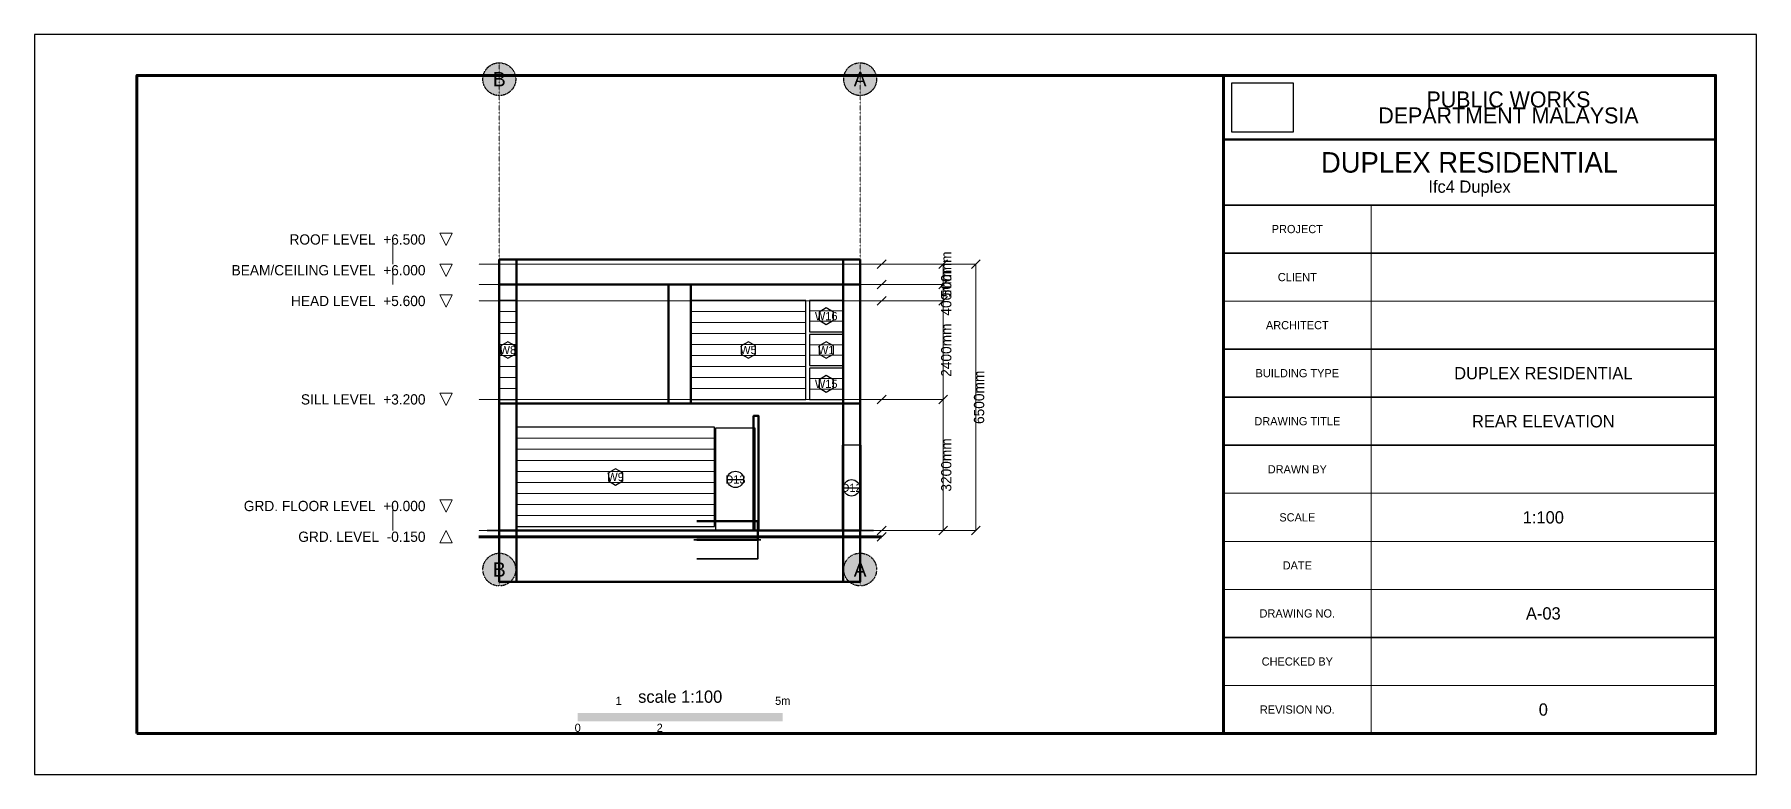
# Model space of a CAD drawing. Header units: millimetres. Extents: x -20138 to 21862, y -5950 to 12100.
import ezdxf
from ezdxf.enums import TextEntityAlignment as Align

# ---------------------------------------------------------------- set-up
doc = ezdxf.new("R2010")
doc.units = ezdxf.units.MM
doc.linetypes.add('DASHDOT', pattern=[0.8, 0.4, -0.2, 0, -0.2])
doc.linetypes.add('HIDDEN', pattern=[0.6, 0.4, -0.2])
for name, color, linetype in [('A-ANNO-DIMS', 7, 'Continuous'), ('A-ANNO-LEVL', 7, 'Continuous'), ('A-ANNO-TEXT', 7, 'Continuous'), ('A-DOOR', 7, 'Continuous'), ('A-ELEV-LEVL', 7, 'Continuous'), ('A-ELEV-WALL', 7, 'Continuous'), ('A-GLAZ', 5, 'Continuous'), ('A-GRID', 8, 'DASHDOT'), ('A-ROOF', 7, 'Continuous'), ('A-TTLB', 7, 'Continuous')]:
    doc.layers.add(name, color=color, linetype=linetype)
picture_1 = doc.add_image_def('image1.png', size_in_pixel=(890, 652))

# ---------------------------------------------------------------- blocks, each defined once
blk = doc.blocks.new('DOOR_TAG')
at = {"lineweight": 25}
blk.add_line((-1, 0), (1, 0), dxfattribs=at)
blk.add_circle((0, 0), 1, dxfattribs=at)
blk = doc.blocks.new('WINDOW_TAG')
at = {"lineweight": 25}
blk.add_lwpolyline([(0.87, 0.5), (0, 1), (-0.87, 0.5), (-0.87, -0.5), (0, -1), (0.87, -0.5)], close=True, dxfattribs=at)

msp = doc.modelspace()

# ---------------------------------------------------------------- hatches: boundary and pattern name
at = {"layer": 'A-GRID'}
h = msp.add_hatch(color=7, dxfattribs=at)
h.dxf.hatch_style = 1
h.paths.add_polyline_path([(-8400, 11009), (-8406, 11078), (-8424, 11146), (-8454, 11209), (-8494, 11266), (-8543, 11315), (-8600, 11355), (-8663, 11385), (-8731, 11403), (-8800, 11409), (-8869, 11403), (-8937, 11385), (-9000, 11355), (-9057, 11315), (-9106, 11266), (-9146, 11209), (-9176, 11146), (-9194, 11078), (-9200, 11009), (-9194, 10940), (-9176, 10872), (-9146, 10809), (-9106, 10752), (-9057, 10703), (-9000, 10663), (-8937, 10633), (-8869, 10615), (-8800, 10609), (-8731, 10615), (-8663, 10633), (-8600, 10663), (-8543, 10703), (-8494, 10752), (-8454, 10809), (-8424, 10872), (-8406, 10940)])
h = msp.add_hatch(color=7, dxfattribs=at)
h.dxf.hatch_style = 1
h.paths.add_polyline_path([(400, 11009), (394, 11078), (376, 11146), (346, 11209), (306, 11266), (257, 11315), (200, 11355), (137, 11385), (69, 11403), (0, 11409), (-69, 11403), (-137, 11385), (-200, 11355), (-257, 11315), (-306, 11266), (-346, 11209), (-376, 11146), (-394, 11078), (-400, 11009), (-394, 10940), (-376, 10872), (-346, 10809), (-306, 10752), (-257, 10703), (-200, 10663), (-137, 10633), (-69, 10615), (0, 10609), (69, 10615), (137, 10633), (200, 10663), (257, 10703), (306, 10752), (346, 10809), (376, 10872), (394, 10940)])
h = msp.add_hatch(color=7, dxfattribs=at)
h.dxf.hatch_style = 1
h.paths.add_polyline_path([(-8400, -950), (-8406, -881), (-8424, -813), (-8454, -750), (-8494, -693), (-8543, -644), (-8600, -604), (-8663, -574), (-8731, -556), (-8800, -550), (-8869, -556), (-8937, -574), (-9000, -604), (-9057, -644), (-9106, -693), (-9146, -750), (-9176, -813), (-9194, -881), (-9200, -950), (-9194, -1019), (-9176, -1087), (-9146, -1150), (-9106, -1207), (-9057, -1256), (-9000, -1296), (-8937, -1326), (-8869, -1344), (-8800, -1350), (-8731, -1344), (-8663, -1326), (-8600, -1296), (-8543, -1256), (-8494, -1207), (-8454, -1150), (-8424, -1087), (-8406, -1019)])
h = msp.add_hatch(color=7, dxfattribs=at)
h.dxf.hatch_style = 1
h.paths.add_polyline_path([(400, -950), (394, -881), (376, -813), (346, -750), (306, -693), (257, -644), (200, -604), (137, -574), (69, -556), (0, -550), (-69, -556), (-137, -574), (-200, -604), (-257, -644), (-306, -693), (-346, -750), (-376, -813), (-394, -881), (-400, -950), (-394, -1019), (-376, -1087), (-346, -1150), (-306, -1207), (-257, -1256), (-200, -1296), (-137, -1326), (-69, -1344), (0, -1350), (69, -1344), (137, -1326), (200, -1296), (257, -1256), (306, -1207), (346, -1150), (376, -1087), (394, -1019)])

# ---------------------------------------------------------------- linework, layer by layer
at = {"color": 7}
msp.add_lwpolyline([(-20138, -5950), (21862, -5950), (21862, 12100), (-20138, 12100)], close=True, dxfattribs=at)
at = {"layer": 'A-ANNO-DIMS', "lineweight": 18}
for p, q in [((525, 6500), (2025, 6500)), ((1919, 6394), (2131, 6606)), ((2025, 6000), (2025, 6500)), ((2025, 6500), (2825, 6500)), ((2719, 6394), (2931, 6606)), ((2825, 0), (2825, 6500)), ((525, 6000), (2025, 6000)), ((525, 6000), (2025, 6000)), ((1919, 5894), (2131, 6106)), ((1919, 5894), (2131, 6106)), ((2025, 5600), (2025, 6000)), ((525, 5600), (2025, 5600)), ((525, 5600), (2025, 5600)), ((1919, 5494), (2131, 5706)), ((1919, 5494), (2131, 5706)), ((2025, 3200), (2025, 5600)), ((525, 3200), (2025, 3200)), ((525, 3200), (2025, 3200)), ((1919, 3094), (2131, 3306)), ((1919, 3094), (2131, 3306)), ((2025, 0), (2025, 3200)), ((525, 0), (2025, 0)), ((1919, -106), (2131, 106)), ((2025, 0), (2825, 0)), ((2719, -106), (2931, 106))]:
    msp.add_line(p, q, dxfattribs=at)
at = {"layer": 'A-ANNO-DIMS', "color": 7}
for points in [[(-6888, -4650), (-5888, -4650), (-6888, -4450), (-5888, -4450)], [(-4888, -4650), (-1888, -4650), (-4888, -4450), (-1888, -4450)]]:
    msp.add_solid(points, dxfattribs=at)
at = {"layer": 'A-ANNO-DIMS', "color": 0}
msp.add_solid([(-5888, -4650), (-4888, -4650), (-5888, -4450), (-4888, -4450)], dxfattribs=at)
at = {"layer": 'A-ANNO-LEVL', "lineweight": 18}
for p, q in [((-11400, 6500), (-11400, 7100)), ((-11400, 6000), (-11400, 6350)), ((419, 6394), (631, 6606)), ((419, 5894), (631, 6106)), ((419, 5494), (631, 5706)), ((419, 3094), (631, 3306)), ((-11400, 0), (-11400, 600)), ((419, -106), (631, 106)), ((419, -256), (631, -44))]:
    msp.add_line(p, q, dxfattribs=at)
at = {"layer": 'A-ANNO-LEVL', "linetype": 'HIDDEN', "lineweight": 18}
for p, q in [((-9300, 6500), (525, 6500)), ((-9300, 6000), (525, 6000)), ((-9300, 5600), (525, 5600)), ((-9300, 3200), (525, 3200)), ((-9300, 0), (525, 0)), ((-9300, -150), (525, -150))]:
    msp.add_line(p, q, dxfattribs=at)
at = {"layer": 'A-ANNO-LEVL', "lineweight": 18}
for points in [[(-10250, 7250), (-9950, 7250), (-10100, 6950)], [(-10250, 6500), (-9950, 6500), (-10100, 6200)], [(-10250, 5750), (-9950, 5750), (-10100, 5450)], [(-10250, 3350), (-9950, 3350), (-10100, 3050)], [(-10250, 750), (-9950, 750), (-10100, 450)], [(-10250, -300), (-9950, -300), (-10100, 0)]]:
    msp.add_lwpolyline(points, close=True, dxfattribs=at)
at = {"layer": 'A-DOOR', "lineweight": 25}
for points in [[(-3524, 0), (-2559, 0), (-2559, 2496), (-3524, 2496)], [(-442, 0), (25, 0), (25, 2086), (-442, 2086)]]:
    msp.add_lwpolyline(points, close=True, dxfattribs=at)
at = {"layer": 'A-ELEV-LEVL', "lineweight": 35}
msp.add_line((-9100, 0), (325, 0), dxfattribs=at)
at = {"layer": 'A-ELEV-LEVL', "lineweight": 70}
msp.add_line((-9300, -150), (525, -150), dxfattribs=at)
at = {"layer": 'A-ELEV-WALL', "lineweight": 50}
for points in [[(-8800, 6000), (0, 6000), (0, 6609), (-8800, 6609)], [(-8800, 6000), (-8383, 6000), (-8383, 6609), (-8800, 6609)], [(-417, 6000), (0, 6000), (0, 6609), (-417, 6609)], [(-8800, 3100), (0, 3100), (0, 6000), (-8800, 6000)], [(-8800, 3100), (-8383, 3100), (-8383, 6000), (-8800, 6000)], [(-4675, 3100), (-4125, 3100), (-4125, 6000), (-4675, 6000)], [(-417, 3100), (0, 3100), (0, 6000), (-417, 6000)], [(-8800, 0), (0, 0), (0, 3100), (-8800, 3100)], [(-8800, 0), (-8383, 0), (-8383, 3100), (-8800, 3100)], [(-417, 0), (0, 0), (0, 3100), (-417, 3100)], [(-2600, 0), (-2476, 0), (-2476, 2795), (-2600, 2795)], [(-8800, -1250), (0, -1250), (0, 0), (-8800, 0)], [(-8800, -1250), (-8383, -1250), (-8383, 0), (-8800, 0)], [(-417, -1250), (0, -1250), (0, 0), (-417, 0)]]:
    msp.add_lwpolyline(points, close=True, dxfattribs=at)
at = {"layer": 'A-GLAZ', "lineweight": 18}
for p, q in [((-8800, 5342), (-8383, 5342)), ((-8800, 5074), (-8383, 5074)), ((-4125, 5342), (-1325, 5342)), ((-4125, 5074), (-1325, 5074)), ((-1236, 5357), (-417, 5357)), ((-1236, 5104), (-417, 5104)), ((-8800, 4807), (-8383, 4807)), ((-4125, 4807), (-1325, 4807)), ((-8800, 4539), (-8383, 4539)), ((-8800, 4271), (-8383, 4271)), ((-4125, 4539), (-1325, 4539)), ((-4125, 4271), (-1325, 4271)), ((-1236, 4532), (-417, 4532)), ((-1236, 4278), (-417, 4278)), ((-8800, 4003), (-8383, 4003)), ((-4125, 4003), (-1325, 4003)), ((-8800, 3736), (-8383, 3736)), ((-8800, 3468), (-8383, 3468)), ((-4125, 3736), (-1325, 3736)), ((-4125, 3468), (-1325, 3468)), ((-1236, 3706), (-417, 3706)), ((-1236, 3453), (-417, 3453)), ((-8383, 2251), (-3548, 2251)), ((-8383, 1982), (-3548, 1982)), ((-8383, 1713), (-3548, 1713)), ((-8383, 1444), (-3548, 1444)), ((-8383, 1176), (-3548, 1176)), ((-8383, 907), (-3548, 907)), ((-8383, 638), (-3548, 638)), ((-8383, 369), (-3548, 369))]:
    msp.add_line(p, q, dxfattribs=at)
at = {"layer": 'A-GLAZ', "lineweight": 25}
for points in [[(-8800, 3200), (-8383, 3200), (-8383, 5610), (-8800, 5610)], [(-4125, 3200), (-1325, 3200), (-1325, 5610), (-4125, 5610)], [(-1236, 4851), (-417, 4851), (-417, 5610), (-1236, 5610)], [(-1236, 4025), (-417, 4025), (-417, 4785), (-1236, 4785)], [(-1236, 3200), (-417, 3200), (-417, 3959), (-1236, 3959)], [(-8383, 100), (-3548, 100), (-3548, 2520), (-8383, 2520)]]:
    msp.add_lwpolyline(points, close=True, dxfattribs=at)
at = {"layer": 'A-GRID', "lineweight": 18}
for p, q in [((-8800, -1350), (-8800, 11409)), ((0, -1350), (0, 11409))]:
    msp.add_line(p, q, dxfattribs=at)
at = {"layer": 'A-GRID', "lineweight": 25}
for centre in [(-8800, 11009), (0, 11009), (-8800, -950), (0, -950)]:
    msp.add_circle(centre, 400, dxfattribs=at)
at = {"layer": 'A-ROOF', "lineweight": 35}
msp.add_line((-4053, -228), (-2424, -228), dxfattribs=at)
at = {"layer": 'A-ROOF', "lineweight": 50}
msp.add_lwpolyline([(-3983, -228), (-2494, -228), (-2494, 228), (-3983, 228)], dxfattribs=at)
at = {"layer": 'A-ROOF', "lineweight": 35}
msp.add_lwpolyline([(-3983, -685), (-2494, -685), (-2494, -228), (-3983, -228)], dxfattribs=at)
at = {"layer": 'A-TTLB', "lineweight": 70}
msp.add_line((8862, -4950), (8862, 11100), dxfattribs=at)
at = {"layer": 'A-TTLB', "lineweight": 50}
msp.add_line((8862, 9540), (20862, 9540), dxfattribs=at)
at = {"layer": 'A-TTLB', "lineweight": 35}
for p, q in [((8862, 7940), (20862, 7940)), ((8862, 6768), (20862, 6768)), ((8862, 4425), (20862, 4425)), ((8862, 3253), (20862, 3253)), ((8862, 2081), (20862, 2081)), ((8862, -2606), (20862, -2606))]:
    msp.add_line(p, q, dxfattribs=at)
at = {"layer": 'A-TTLB', "lineweight": 18}
for p, q in [((12462, 6768), (12462, 7940)), ((12462, 5596), (12462, 6768)), ((8862, 5596), (20862, 5596)), ((12462, 4425), (12462, 5596)), ((12462, 3253), (12462, 4425)), ((12462, 2081), (12462, 3253)), ((12462, 909), (12462, 2081)), ((8862, 909), (20862, 909)), ((12462, -263), (12462, 909)), ((8862, -263), (20862, -263)), ((12462, -1435), (12462, -263)), ((8862, -1435), (20862, -1435)), ((12462, -2606), (12462, -1435)), ((12462, -3778), (12462, -2606)), ((8862, -3778), (20862, -3778)), ((12462, -4950), (12462, -3778)), ((8862, -4950), (20862, -4950))]:
    msp.add_line(p, q, dxfattribs=at)
at = {"layer": 'A-TTLB', "lineweight": 70}
msp.add_lwpolyline([(-17638, -4950), (20862, -4950), (20862, 11100), (-17638, 11100)], close=True, dxfattribs=at)

# ---------------------------------------------------------------- block references
at = {"layer": 'A-ANNO-TEXT', "xscale": 200, "yscale": 200}
for name, p in [('WINDOW_TAG', (-827, 5230)), ('WINDOW_TAG', (-8591, 4405)), ('WINDOW_TAG', (-2725, 4405)), ('WINDOW_TAG', (-827, 4405)), ('WINDOW_TAG', (-827, 3579)), ('WINDOW_TAG', (-5965, 1310)), ('DOOR_TAG', (-3041, 1248)), ('DOOR_TAG', (-209, 1043))]:
    msp.add_blockref(name, p, dxfattribs=at)

# ---------------------------------------------------------------- texts
at = {"layer": 'A-ANNO-DIMS'}
for s, p in [('500mm', (2100, 6250)), ('400mm', (2100, 5800)), ('2400mm', (2100, 4400)), ('6500mm', (2900, 3250)), ('3200mm', (2100, 1600))]:
    msp.add_text(s, height=250, rotation=90, dxfattribs=at).set_placement(p, align=Align.MIDDLE_CENTER)
for s, p in [('1', (-5888, -4150)), ('5m', (-1888, -4150)), ('0', (-6888, -4810)), ('2', (-4888, -4810))]:
    msp.add_text(s, height=200, dxfattribs=at).set_placement(p, align=Align.MIDDLE_CENTER)
at = {"layer": 'A-ANNO-LEVL'}
for s, p in [('ROOF LEVEL  +6.500', (-10600, 7100)), ('BEAM/CEILING LEVEL  +6.000', (-10600, 6350)), ('HEAD LEVEL  +5.600', (-10600, 5600)), ('SILL LEVEL  +3.200', (-10600, 3200)), ('GRD. FLOOR LEVEL  +0.000', (-10600, 600)), ('GRD. LEVEL  -0.150', (-10600, -150))]:
    msp.add_text(s, height=250, dxfattribs=at).set_placement(p, align=Align.MIDDLE_RIGHT)
at = {"layer": 'A-ANNO-TEXT'}
for s, height, p in [('B', 350, (-8800, 11009)), ('A', 350, (0, 11009)), ('W16', 200, (-827, 5230)), ('W8', 200, (-8591, 4405)), ('W5', 200, (-2725, 4405)), ('W1', 200, (-827, 4405)), ('W15', 200, (-827, 3579)), ('W9', 200, (-5965, 1310)), ('D13', 200, (-3041, 1248)), ('D12', 200, (-209, 1043)), ('B', 350, (-8800, -950)), ('A', 350, (0, -950))]:
    msp.add_text(s, height=height, dxfattribs=at).set_placement(p, align=Align.MIDDLE_CENTER)
at = {"layer": 'A-ANNO-TEXT', "color": 8}
msp.add_text('scale 1:100', height=300, dxfattribs=at).set_placement((-4388, -4050), align=Align.MIDDLE_CENTER)
at = {"layer": 'A-TTLB'}
for s, height, p in [('PUBLIC WORKS', 390, (15812, 10515)), ('DEPARTMENT MALAYSIA', 390, (15812, 10125)), ('DUPLEX RESIDENTIAL', 500, (14862, 8980)), ('Ifc4 Duplex', 300, (14862, 8388)), ('PROJECT', 200, (10662, 7354)), ('CLIENT', 200, (10662, 6182)), ('ARCHITECT', 200, (10662, 5010)), ('BUILDING TYPE', 200, (10662, 3839)), ('DUPLEX RESIDENTIAL', 300, (16662, 3839)), ('DRAWING TITLE', 200, (10662, 2667)), ('REAR ELEVATION', 300, (16662, 2667)), ('DRAWN BY', 200, (10662, 1495)), ('SCALE', 200, (10662, 323)), ('1:100', 300, (16662, 323)), ('DATE', 200, (10662, -849)), ('DRAWING NO.', 200, (10662, -2020)), ('A-03', 300, (16662, -2020)), ('CHECKED BY', 200, (10662, -3192)), ('REVISION NO.', 200, (10662, -4364)), ('0', 300, (16662, -4364))]:
    msp.add_text(s, height=height, dxfattribs=at).set_placement(p, align=Align.MIDDLE_CENTER)

# ---------------------------------------------------------------- pictures from other files: only their frames are drawn
image = msp.add_image(picture_1, insert=(9062, 9720), size_in_units=(1500, 1200), dxfattribs=at)

doc.saveas('drawing.dxf')
